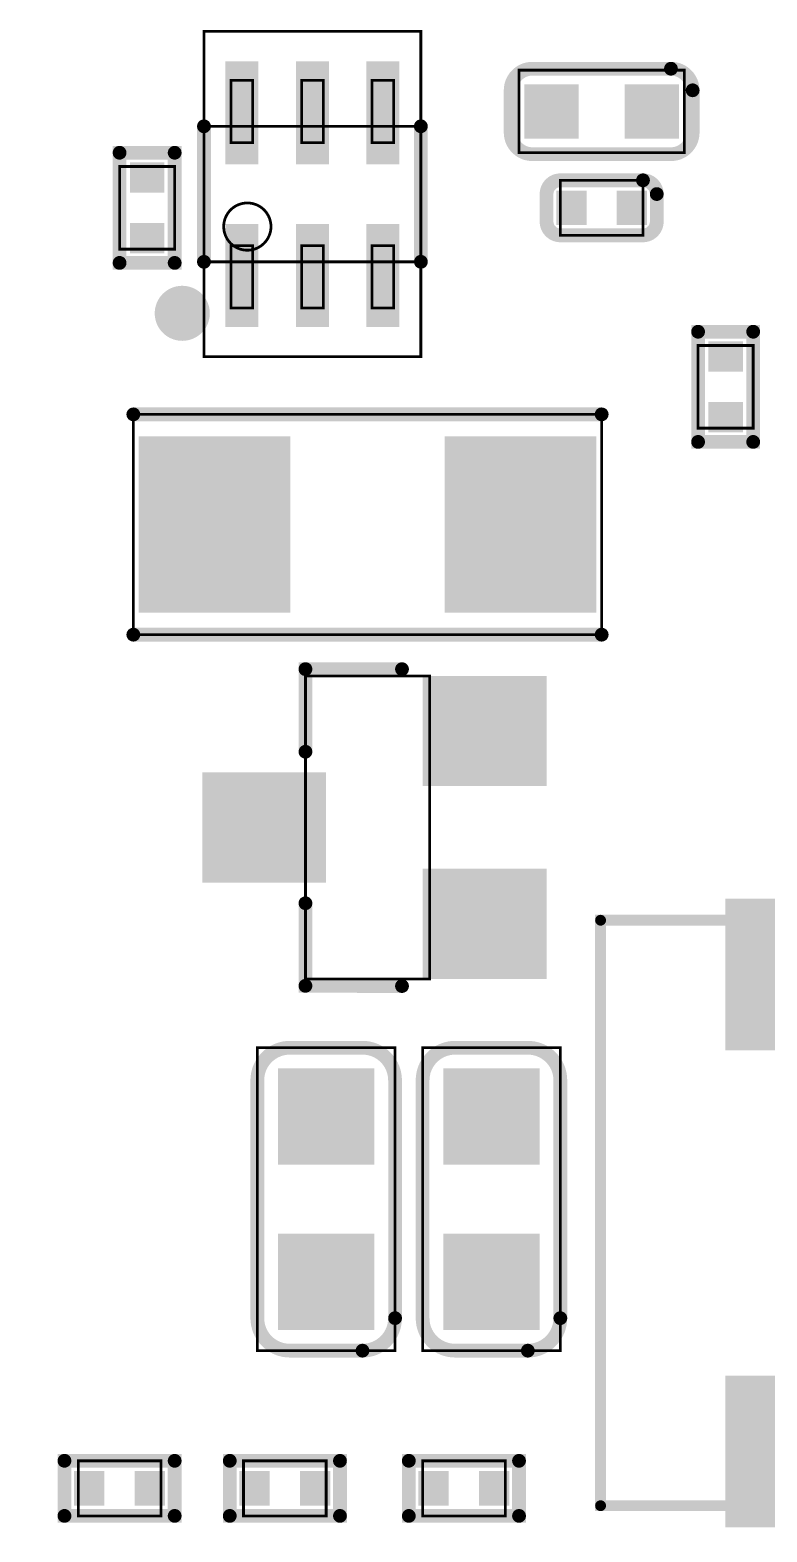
# Model space of a CAD drawing. Extents: x 60 to 160, y 44 to 135.
# Drawn here: x 140.53 to 147.32, y 89.26 to 103.11 of the extents above; entities that cross this region are included whole.
import ezdxf

# ---------------------------------------------------------------- set-up
doc = ezdxf.new("R2010")
doc.units = 0
for name, color, linetype in [('DRIL_PLTE_THRU_01', 3, 'CONTINUOUS'), ('DRIL_PLTE_THRU_02', 253, 'CONTINUOUS'), ('DRIL_PLTE_THRU_03', 4, 'CONTINUOUS'), ('DRIL_PLTE_THRU_04', 253, 'CONTINUOUS'), ('DRIL_PLTE_THRU_05', 210, 'CONTINUOUS'), ('DRIL_PLTE_THRU_06', 253, 'CONTINUOUS'), ('DRIL_PLTE_THRU_07', 57, 'CONTINUOUS'), ('DRIL_PLTE_THRU_08', 231, 'CONTINUOUS'), ('DRIL_PLTE_THRU_09', 253, 'CONTINUOUS'), ('DRIL_PLTE_THRU_10', 112, 'CONTINUOUS'), ('DRIL_PLTE_THRU_11', 216, 'CONTINUOUS'), ('DRIL_PLTE_THRU_12', 5, 'CONTINUOUS'), ('PADS_BOT', 5, 'CONTINUOUS'), ('PADS_INNER', 3, 'CONTINUOUS'), ('PADS_TOP', 3, 'CONTINUOUS'), ('PADS_XR_121', 43, 'CONTINUOUS'), ('PADS_XR_123', 4, 'CONTINUOUS'), ('PART_TOP_2DLINE_01', 255, 'CONTINUOUS'), ('PART_TOP_2DLINE_116', 255, 'CONTINUOUS'), ('PART_TOP_2DLINE_117', 255, 'CONTINUOUS'), ('PART_TOP_2DLINE_118', 255, 'CONTINUOUS'), ('PART_TOP_2DLINE_119', 255, 'CONTINUOUS'), ('PART_TOP_2DLINE_126', 255, 'CONTINUOUS')]:
    doc.layers.add(name, color=color, linetype=linetype)

# ---------------------------------------------------------------- blocks, each defined once
blk = doc.blocks.new('SMOOTH_0$127')
at = {"const_width": 0.0635}
blk.add_lwpolyline([(-0.03175, 0, 1), (0.03175, 0, 1)], format="xyb", close=True, dxfattribs=at)
blk = doc.blocks.new('SMOOTH_0$0254')
at = {"const_width": 0.0127}
blk.add_lwpolyline([(-0.00635, 0, 1), (0.00635, 0, 1)], format="xyb", close=True, dxfattribs=at)
blk = doc.blocks.new('PART_BODY_TOP_6')
at = {"layer": 'PART_TOP_2DLINE_01', "const_width": 0.127}
blk.add_lwpolyline([(1.397, 0.335, 0.414214), (1.097, 0.635), (-1.097, 0.635, 0.414214), (-1.397, 0.335), (-1.397, -0.335, 0.414214), (-1.097, -0.635), (1.097, -0.635, 0.414214), (1.397, -0.335)], format="xyb", close=True, dxfattribs=at)
at = {"layer": 'PART_TOP_2DLINE_118', "const_width": 0.0254}
blk.add_lwpolyline([(1.397, -0.635), (-1.397, -0.635), (-1.397, 0.635), (1.397, 0.635)], close=True, dxfattribs=at)
at = {"layer": 'PART_TOP_2DLINE_119', "const_width": 0.0254}
blk.add_lwpolyline([(1.397, -0.635), (-1.397, -0.635), (-1.397, 0.635), (1.397, 0.635)], close=True, dxfattribs=at)
at = {"layer": 'PART_TOP_2DLINE_01'}
for p in [(1.097, 0.635), (1.397, 0.335)]:
    blk.add_blockref('SMOOTH_0$127', p, dxfattribs=at)
at = {"layer": 'PART_TOP_2DLINE_118'}
for p in [(-1.397, 0.635), (1.397, 0.635), (-1.397, -0.635), (1.397, -0.635)]:
    blk.add_blockref('SMOOTH_0$0254', p, dxfattribs=at)
at = {"layer": 'PART_TOP_2DLINE_119'}
for p in [(-1.397, 0.635), (1.397, 0.635), (-1.397, -0.635), (1.397, -0.635)]:
    blk.add_blockref('SMOOTH_0$0254', p, dxfattribs=at)
blk = doc.blocks.new('DRIL_HOLE_0')
blk.add_lwpolyline([(0, 0, 1), (0, 0, 1)], format="xyb", close=True)
blk = doc.blocks.new('PAD_0')
blk.add_lwpolyline([(0, 0, 1), (0, 0, 1)], format="xyb", close=True)
blk = doc.blocks.new('PAD_2')
at = {"const_width": 0.889}
blk.add_lwpolyline([(-0.4445, 0), (0.4445, 0)], dxfattribs=at)
blk = doc.blocks.new('STK_TOP_94')
at = {"layer": 'DRIL_PLTE_THRU_01'}
blk.add_blockref('DRIL_HOLE_0', (0, 0), dxfattribs=at)
at = {"layer": 'DRIL_PLTE_THRU_02'}
blk.add_blockref('DRIL_HOLE_0', (0, 0), dxfattribs=at)
at = {"layer": 'DRIL_PLTE_THRU_03'}
blk.add_blockref('DRIL_HOLE_0', (0, 0), dxfattribs=at)
at = {"layer": 'DRIL_PLTE_THRU_04'}
blk.add_blockref('DRIL_HOLE_0', (0, 0), dxfattribs=at)
at = {"layer": 'DRIL_PLTE_THRU_05'}
blk.add_blockref('DRIL_HOLE_0', (0, 0), dxfattribs=at)
at = {"layer": 'DRIL_PLTE_THRU_06'}
blk.add_blockref('DRIL_HOLE_0', (0, 0), dxfattribs=at)
at = {"layer": 'DRIL_PLTE_THRU_07'}
blk.add_blockref('DRIL_HOLE_0', (0, 0), dxfattribs=at)
at = {"layer": 'DRIL_PLTE_THRU_08'}
blk.add_blockref('DRIL_HOLE_0', (0, 0), dxfattribs=at)
at = {"layer": 'DRIL_PLTE_THRU_09'}
blk.add_blockref('DRIL_HOLE_0', (0, 0), dxfattribs=at)
at = {"layer": 'DRIL_PLTE_THRU_10'}
blk.add_blockref('DRIL_HOLE_0', (0, 0), dxfattribs=at)
at = {"layer": 'DRIL_PLTE_THRU_11'}
blk.add_blockref('DRIL_HOLE_0', (0, 0), dxfattribs=at)
at = {"layer": 'DRIL_PLTE_THRU_12'}
blk.add_blockref('DRIL_HOLE_0', (0, 0), dxfattribs=at)
at = {"layer": 'PADS_BOT'}
blk.add_blockref('PAD_0', (0, 0), dxfattribs=at)
at = {"layer": 'PADS_INNER'}
blk.add_blockref('PAD_0', (0, 0), dxfattribs=at)
at = {"layer": 'PADS_TOP', "rotation": 90}
blk.add_blockref('PAD_2', (0, 0), dxfattribs=at)
blk = doc.blocks.new('SYM_TOP_9')
for name, p in [('STK_TOP_94', (-0.762, 0)), ('STK_TOP_94', (0.762, 0)), ('PART_BODY_TOP_6', (0, 0))]:
    blk.add_blockref(name, p)
blk = doc.blocks.new('PART_TOP_276')
blk.add_blockref('SYM_TOP_9', (0, 0))
blk = doc.blocks.new('PART_TOP_277')
blk.add_blockref('SYM_TOP_9', (0, 0))
blk = doc.blocks.new('PART_BODY_TOP_4')
at = {"layer": 'PART_TOP_2DLINE_01', "const_width": 0.127}
blk.add_lwpolyline([(-0.839, -0.195, 0.414214), (-0.639, -0.394), (0.639, -0.394, 0.414214), (0.839, -0.195), (0.839, 0.195, 0.414214), (0.639, 0.394), (-0.639, 0.394, 0.414214), (-0.839, 0.195)], format="xyb", close=True, dxfattribs=at)
at = {"layer": 'PART_TOP_2DLINE_116', "const_width": 0.0254}
blk.add_lwpolyline([(0.762, 0.381), (-0.762, 0.381), (-0.762, -0.381), (0.762, -0.381)], close=True, dxfattribs=at)
at = {"layer": 'PART_TOP_2DLINE_117', "const_width": 0.0254}
blk.add_lwpolyline([(0.762, 0.381), (-0.762, 0.381), (-0.762, -0.381), (0.762, -0.381)], close=True, dxfattribs=at)
at = {"layer": 'PART_TOP_2DLINE_01'}
for p in [(-0.839, -0.195), (-0.639, -0.394)]:
    blk.add_blockref('SMOOTH_0$127', p, dxfattribs=at)
at = {"layer": 'PART_TOP_2DLINE_116'}
for p in [(-0.762, 0.381), (0.762, 0.381), (-0.762, -0.381), (0.762, -0.381)]:
    blk.add_blockref('SMOOTH_0$0254', p, dxfattribs=at)
at = {"layer": 'PART_TOP_2DLINE_117'}
for p in [(-0.762, 0.381), (0.762, 0.381), (-0.762, -0.381), (0.762, -0.381)]:
    blk.add_blockref('SMOOTH_0$0254', p, dxfattribs=at)
blk = doc.blocks.new('PAD_1')
at = {"const_width": 0.5}
blk.add_lwpolyline([(-0.25, 0), (0.25, 0)], dxfattribs=at)
blk = doc.blocks.new('STK_TOP_92')
at = {"layer": 'DRIL_PLTE_THRU_01'}
blk.add_blockref('DRIL_HOLE_0', (0, 0), dxfattribs=at)
at = {"layer": 'DRIL_PLTE_THRU_02'}
blk.add_blockref('DRIL_HOLE_0', (0, 0), dxfattribs=at)
at = {"layer": 'DRIL_PLTE_THRU_03'}
blk.add_blockref('DRIL_HOLE_0', (0, 0), dxfattribs=at)
at = {"layer": 'DRIL_PLTE_THRU_04'}
blk.add_blockref('DRIL_HOLE_0', (0, 0), dxfattribs=at)
at = {"layer": 'DRIL_PLTE_THRU_05'}
blk.add_blockref('DRIL_HOLE_0', (0, 0), dxfattribs=at)
at = {"layer": 'DRIL_PLTE_THRU_06'}
blk.add_blockref('DRIL_HOLE_0', (0, 0), dxfattribs=at)
at = {"layer": 'DRIL_PLTE_THRU_07'}
blk.add_blockref('DRIL_HOLE_0', (0, 0), dxfattribs=at)
at = {"layer": 'DRIL_PLTE_THRU_08'}
blk.add_blockref('DRIL_HOLE_0', (0, 0), dxfattribs=at)
at = {"layer": 'DRIL_PLTE_THRU_09'}
blk.add_blockref('DRIL_HOLE_0', (0, 0), dxfattribs=at)
at = {"layer": 'DRIL_PLTE_THRU_10'}
blk.add_blockref('DRIL_HOLE_0', (0, 0), dxfattribs=at)
at = {"layer": 'DRIL_PLTE_THRU_11'}
blk.add_blockref('DRIL_HOLE_0', (0, 0), dxfattribs=at)
at = {"layer": 'DRIL_PLTE_THRU_12'}
blk.add_blockref('DRIL_HOLE_0', (0, 0), dxfattribs=at)
at = {"layer": 'PADS_BOT'}
blk.add_blockref('PAD_0', (0, 0), dxfattribs=at)
at = {"layer": 'PADS_INNER'}
blk.add_blockref('PAD_0', (0, 0), dxfattribs=at)
at = {"layer": 'PADS_TOP', "rotation": 90}
blk.add_blockref('PAD_1', (0, 0), dxfattribs=at)
blk = doc.blocks.new('SYM_TOP_7')
for name, p in [('PART_BODY_TOP_4', (0, 0)), ('STK_TOP_92', (-0.463, 0)), ('STK_TOP_92', (0.463, 0))]:
    blk.add_blockref(name, p)
blk = doc.blocks.new('PART_TOP_284')
blk.add_blockref('SYM_TOP_7', (0, 0))
blk = doc.blocks.new('PART_BODY_TOP_2')
at = {"layer": 'PART_TOP_2DLINE_01', "const_width": 0.127}
blk.add_lwpolyline([(-0.508, -0.127, 0.414214), (-0.381, -0.254), (0.381, -0.254, 0.414214), (0.508, -0.127), (0.508, 0.127, 0.414214), (0.381, 0.254), (-0.381, 0.254, 0.414214), (-0.508, 0.127)], format="xyb", close=True, dxfattribs=at)
at = {"layer": 'PART_TOP_2DLINE_116', "const_width": 0.0254}
blk.add_lwpolyline([(-0.381, 0.254), (-0.381, -0.254), (0.381, -0.254), (0.381, 0.254)], close=True, dxfattribs=at)
at = {"layer": 'PART_TOP_2DLINE_117', "const_width": 0.0254}
blk.add_lwpolyline([(-0.381, 0.254), (-0.381, -0.254), (0.381, -0.254), (0.381, 0.254)], close=True, dxfattribs=at)
at = {"layer": 'PART_TOP_2DLINE_01'}
for p in [(-0.508, -0.127), (-0.381, -0.254)]:
    blk.add_blockref('SMOOTH_0$127', p, dxfattribs=at)
at = {"layer": 'PART_TOP_2DLINE_116'}
for p in [(-0.381, 0.254), (0.381, 0.254), (-0.381, -0.254), (0.381, -0.254)]:
    blk.add_blockref('SMOOTH_0$0254', p, dxfattribs=at)
at = {"layer": 'PART_TOP_2DLINE_117'}
for p in [(-0.381, 0.254), (0.381, 0.254), (-0.381, -0.254), (0.381, -0.254)]:
    blk.add_blockref('SMOOTH_0$0254', p, dxfattribs=at)
blk = doc.blocks.new('PAD_3')
at = {"const_width": 0.2794}
blk.add_lwpolyline([(-0.15875, 0), (0.15875, 0)], dxfattribs=at)
blk = doc.blocks.new('STK_TOP_90')
at = {"layer": 'DRIL_PLTE_THRU_01'}
blk.add_blockref('DRIL_HOLE_0', (0, 0), dxfattribs=at)
at = {"layer": 'DRIL_PLTE_THRU_02'}
blk.add_blockref('DRIL_HOLE_0', (0, 0), dxfattribs=at)
at = {"layer": 'DRIL_PLTE_THRU_03'}
blk.add_blockref('DRIL_HOLE_0', (0, 0), dxfattribs=at)
at = {"layer": 'DRIL_PLTE_THRU_04'}
blk.add_blockref('DRIL_HOLE_0', (0, 0), dxfattribs=at)
at = {"layer": 'DRIL_PLTE_THRU_05'}
blk.add_blockref('DRIL_HOLE_0', (0, 0), dxfattribs=at)
at = {"layer": 'DRIL_PLTE_THRU_06'}
blk.add_blockref('DRIL_HOLE_0', (0, 0), dxfattribs=at)
at = {"layer": 'DRIL_PLTE_THRU_07'}
blk.add_blockref('DRIL_HOLE_0', (0, 0), dxfattribs=at)
at = {"layer": 'DRIL_PLTE_THRU_08'}
blk.add_blockref('DRIL_HOLE_0', (0, 0), dxfattribs=at)
at = {"layer": 'DRIL_PLTE_THRU_09'}
blk.add_blockref('DRIL_HOLE_0', (0, 0), dxfattribs=at)
at = {"layer": 'DRIL_PLTE_THRU_10'}
blk.add_blockref('DRIL_HOLE_0', (0, 0), dxfattribs=at)
at = {"layer": 'DRIL_PLTE_THRU_11'}
blk.add_blockref('DRIL_HOLE_0', (0, 0), dxfattribs=at)
at = {"layer": 'DRIL_PLTE_THRU_12'}
blk.add_blockref('DRIL_HOLE_0', (0, 0), dxfattribs=at)
at = {"layer": 'PADS_BOT'}
blk.add_blockref('PAD_0', (0, 0), dxfattribs=at)
at = {"layer": 'PADS_INNER'}
blk.add_blockref('PAD_0', (0, 0), dxfattribs=at)
at = {"layer": 'PADS_TOP', "rotation": 90}
blk.add_blockref('PAD_3', (0, 0), dxfattribs=at)
blk = doc.blocks.new('SYM_TOP_5')
for name, p in [('PART_BODY_TOP_2', (0, 0)), ('STK_TOP_90', (-0.279, 0)), ('STK_TOP_90', (0.279, 0))]:
    blk.add_blockref(name, p)
blk = doc.blocks.new('PART_TOP_285')
blk.add_blockref('SYM_TOP_5', (0, 0))
blk = doc.blocks.new('SMOOTH_0$1')
at = {"const_width": 0.05}
blk.add_lwpolyline([(-0.025, 0, 1), (0.025, 0, 1)], format="xyb", close=True, dxfattribs=at)
blk = doc.blocks.new('PART_BODY_TOP_28')
at = {"layer": 'PART_TOP_2DLINE_01', "const_width": 0.1}
blk.add_lwpolyline([(-2.7, 2.55), (2.7, 2.55), (2.7, -2.55), (-2.7, -2.55)], close=True, dxfattribs=at)
at = {"layer": 'PART_TOP_2DLINE_01'}
for p in [(-2.7, 2.55), (2.7, 2.55), (-2.7, -2.55), (2.7, -2.55)]:
    blk.add_blockref('SMOOTH_0$1', p, dxfattribs=at)
blk = doc.blocks.new('PAD_47')
at = {"const_width": 1.4}
blk.add_lwpolyline([(-1.4, 0), (1.4, 0)], dxfattribs=at)
blk = doc.blocks.new('STK_TOP_144')
at = {"layer": 'DRIL_PLTE_THRU_01'}
blk.add_blockref('DRIL_HOLE_0', (0, 0), dxfattribs=at)
at = {"layer": 'DRIL_PLTE_THRU_02'}
blk.add_blockref('DRIL_HOLE_0', (0, 0), dxfattribs=at)
at = {"layer": 'DRIL_PLTE_THRU_03'}
blk.add_blockref('DRIL_HOLE_0', (0, 0), dxfattribs=at)
at = {"layer": 'DRIL_PLTE_THRU_04'}
blk.add_blockref('DRIL_HOLE_0', (0, 0), dxfattribs=at)
at = {"layer": 'DRIL_PLTE_THRU_05'}
blk.add_blockref('DRIL_HOLE_0', (0, 0), dxfattribs=at)
at = {"layer": 'DRIL_PLTE_THRU_06'}
blk.add_blockref('DRIL_HOLE_0', (0, 0), dxfattribs=at)
at = {"layer": 'DRIL_PLTE_THRU_07'}
blk.add_blockref('DRIL_HOLE_0', (0, 0), dxfattribs=at)
at = {"layer": 'DRIL_PLTE_THRU_08'}
blk.add_blockref('DRIL_HOLE_0', (0, 0), dxfattribs=at)
at = {"layer": 'DRIL_PLTE_THRU_09'}
blk.add_blockref('DRIL_HOLE_0', (0, 0), dxfattribs=at)
at = {"layer": 'DRIL_PLTE_THRU_10'}
blk.add_blockref('DRIL_HOLE_0', (0, 0), dxfattribs=at)
at = {"layer": 'DRIL_PLTE_THRU_11'}
blk.add_blockref('DRIL_HOLE_0', (0, 0), dxfattribs=at)
at = {"layer": 'DRIL_PLTE_THRU_12'}
blk.add_blockref('DRIL_HOLE_0', (0, 0), dxfattribs=at)
at = {"layer": 'PADS_BOT'}
blk.add_blockref('PAD_0', (0, 0), dxfattribs=at)
at = {"layer": 'PADS_INNER'}
blk.add_blockref('PAD_0', (0, 0), dxfattribs=at)
at = {"layer": 'PADS_TOP', "rotation": 90}
blk.add_blockref('PAD_47', (0, 0), dxfattribs=at)
blk = doc.blocks.new('SYM_TOP_31')
for name, p in [('PART_BODY_TOP_28', (0, 0)), ('STK_TOP_144', (-2.2, 0)), ('STK_TOP_144', (2.2, 0))]:
    blk.add_blockref(name, p)
blk = doc.blocks.new('PART_TOP_343')
blk.add_blockref('SYM_TOP_31', (0, 0))
blk = doc.blocks.new('PART_BODY_TOP_33')
at = {"layer": 'PART_TOP_2DLINE_01', "const_width": 0.127}
for points in [[(-1.463, -0.318), (-1.461, 0.572), (-0.699, 0.572)], [(1.46, -0.318), (1.46, 0.572), (0.698, 0.572)]]:
    blk.add_lwpolyline(points, dxfattribs=at)
at = {"layer": 'PART_TOP_2DLINE_118', "const_width": 0.0254}
blk.add_lwpolyline([(-1.397, -0.572), (-1.397, 0.572), (1.397, 0.572), (1.397, -0.572)], close=True, dxfattribs=at)
at = {"layer": 'PART_TOP_2DLINE_119', "const_width": 0.0254}
blk.add_lwpolyline([(-1.397, -0.572), (-1.397, 0.572), (1.397, 0.572), (1.397, -0.572)], close=True, dxfattribs=at)
at = {"layer": 'PART_TOP_2DLINE_01'}
for p in [(-1.461, 0.572), (-0.699, 0.572), (0.698, 0.572), (1.46, 0.572), (-1.463, -0.318), (1.46, -0.318)]:
    blk.add_blockref('SMOOTH_0$127', p, dxfattribs=at)
at = {"layer": 'PART_TOP_2DLINE_118'}
for p in [(-1.397, 0.572), (1.397, 0.572), (-1.397, -0.572), (1.397, -0.572)]:
    blk.add_blockref('SMOOTH_0$0254', p, dxfattribs=at)
at = {"layer": 'PART_TOP_2DLINE_119'}
for p in [(-1.397, 0.572), (1.397, 0.572), (-1.397, -0.572), (1.397, -0.572)]:
    blk.add_blockref('SMOOTH_0$0254', p, dxfattribs=at)
blk = doc.blocks.new('PAD_53')
at = {"const_width": 1.016}
blk.add_lwpolyline([(-0.5715, 0), (0.5715, 0)], dxfattribs=at)
blk = doc.blocks.new('STK_TOP_153')
at = {"layer": 'DRIL_PLTE_THRU_01'}
blk.add_blockref('DRIL_HOLE_0', (0, 0), dxfattribs=at)
at = {"layer": 'DRIL_PLTE_THRU_02'}
blk.add_blockref('DRIL_HOLE_0', (0, 0), dxfattribs=at)
at = {"layer": 'DRIL_PLTE_THRU_03'}
blk.add_blockref('DRIL_HOLE_0', (0, 0), dxfattribs=at)
at = {"layer": 'DRIL_PLTE_THRU_04'}
blk.add_blockref('DRIL_HOLE_0', (0, 0), dxfattribs=at)
at = {"layer": 'DRIL_PLTE_THRU_05'}
blk.add_blockref('DRIL_HOLE_0', (0, 0), dxfattribs=at)
at = {"layer": 'DRIL_PLTE_THRU_06'}
blk.add_blockref('DRIL_HOLE_0', (0, 0), dxfattribs=at)
at = {"layer": 'DRIL_PLTE_THRU_07'}
blk.add_blockref('DRIL_HOLE_0', (0, 0), dxfattribs=at)
at = {"layer": 'DRIL_PLTE_THRU_08'}
blk.add_blockref('DRIL_HOLE_0', (0, 0), dxfattribs=at)
at = {"layer": 'DRIL_PLTE_THRU_09'}
blk.add_blockref('DRIL_HOLE_0', (0, 0), dxfattribs=at)
at = {"layer": 'DRIL_PLTE_THRU_10'}
blk.add_blockref('DRIL_HOLE_0', (0, 0), dxfattribs=at)
at = {"layer": 'DRIL_PLTE_THRU_11'}
blk.add_blockref('DRIL_HOLE_0', (0, 0), dxfattribs=at)
at = {"layer": 'DRIL_PLTE_THRU_12'}
blk.add_blockref('DRIL_HOLE_0', (0, 0), dxfattribs=at)
at = {"layer": 'PADS_BOT'}
blk.add_blockref('PAD_0', (0, 0), dxfattribs=at)
at = {"layer": 'PADS_INNER'}
blk.add_blockref('PAD_0', (0, 0), dxfattribs=at)
at = {"layer": 'PADS_TOP', "rotation": 90}
blk.add_blockref('PAD_53', (0, 0), dxfattribs=at)
blk = doc.blocks.new('SYM_TOP_36')
for name, p in [('STK_TOP_153', (0, 0.953)), ('PART_BODY_TOP_33', (0, 0)), ('STK_TOP_153', (-0.889, -1.079)), ('STK_TOP_153', (0.889, -1.079))]:
    blk.add_blockref(name, p)
blk = doc.blocks.new('PART_TOP_357')
blk.add_blockref('SYM_TOP_36', (0, 0))
blk = doc.blocks.new('PART_BODY_TOP_34')
at = {"layer": 'PART_TOP_2DLINE_116', "const_width": 0.0254}
for points in [[(-0.55, 0.475), (-0.55, 1.05), (-0.75, 1.05), (-0.75, 0.475)], [(0.1, 0.475), (0.1, 1.05), (-0.1, 1.05), (-0.1, 0.475)], [(0.75, 0.475), (0.75, 1.05), (0.55, 1.05), (0.55, 0.475)], [(1, -0.625), (1, 0.625), (-1, 0.625), (-1, -0.625)], [(-0.55, -1.05), (-0.55, -0.475), (-0.75, -0.475), (-0.75, -1.05)], [(0.1, -1.05), (0.1, -0.475), (-0.1, -0.475), (-0.1, -1.05)], [(0.75, -1.05), (0.75, -0.475), (0.55, -0.475), (0.55, -1.05)]]:
    blk.add_lwpolyline(points, close=True, dxfattribs=at)
blk.add_lwpolyline([(0.818, 0.3, 1), (0.382, 0.3, 1)], format="xyb", close=True, dxfattribs=at)
at = {"layer": 'PART_TOP_2DLINE_117', "const_width": 0.0254}
blk.add_lwpolyline([(1, -1.5), (1, 1.5), (-1, 1.5), (-1, -1.5)], close=True, dxfattribs=at)
at = {"layer": 'PART_TOP_2DLINE_126', "const_width": 0.254}
blk.add_lwpolyline([(1.327, 1.1, 1), (1.073, 1.1, 1)], format="xyb", close=True, dxfattribs=at)
at = {"layer": 'PART_TOP_2DLINE_126', "const_width": 0.127}
for points in [[(-1, -0.625), (-1, 0.625)], [(1, -0.625), (1, 0.625)]]:
    blk.add_lwpolyline(points, dxfattribs=at)
at = {"layer": 'PART_TOP_2DLINE_116'}
for p in [(-0.75, 1.05), (-0.55, 1.05), (-0.1, 1.05), (0.1, 1.05), (0.55, 1.05), (0.75, 1.05), (-1, 0.625), (1, 0.625), (-0.75, 0.475), (-0.55, 0.475), (-0.1, 0.475), (0.1, 0.475), (0.55, 0.475), (0.75, 0.475), (-0.75, -0.475), (-0.55, -0.475), (-0.1, -0.475), (0.1, -0.475), (0.55, -0.475), (0.75, -0.475), (-1, -0.625), (1, -0.625), (-0.75, -1.05), (-0.55, -1.05), (-0.1, -1.05), (0.1, -1.05), (0.55, -1.05), (0.75, -1.05)]:
    blk.add_blockref('SMOOTH_0$0254', p, dxfattribs=at)
at = {"layer": 'PART_TOP_2DLINE_117'}
for p in [(-1, 1.5), (1, 1.5), (-1, -1.5), (1, -1.5)]:
    blk.add_blockref('SMOOTH_0$0254', p, dxfattribs=at)
at = {"layer": 'PART_TOP_2DLINE_126'}
for p in [(-1, 0.625), (1, 0.625), (-1, -0.625), (1, -0.625)]:
    blk.add_blockref('SMOOTH_0$127', p, dxfattribs=at)
blk = doc.blocks.new('PAD_54')
at = {"const_width": 0.3048}
blk.add_lwpolyline([(-0.47498, 0), (0.47498, 0)], dxfattribs=at)
blk = doc.blocks.new('STK_TOP_154')
at = {"layer": 'DRIL_PLTE_THRU_01'}
blk.add_blockref('DRIL_HOLE_0', (0, 0), dxfattribs=at)
at = {"layer": 'DRIL_PLTE_THRU_02'}
blk.add_blockref('DRIL_HOLE_0', (0, 0), dxfattribs=at)
at = {"layer": 'DRIL_PLTE_THRU_03'}
blk.add_blockref('DRIL_HOLE_0', (0, 0), dxfattribs=at)
at = {"layer": 'DRIL_PLTE_THRU_04'}
blk.add_blockref('DRIL_HOLE_0', (0, 0), dxfattribs=at)
at = {"layer": 'DRIL_PLTE_THRU_05'}
blk.add_blockref('DRIL_HOLE_0', (0, 0), dxfattribs=at)
at = {"layer": 'DRIL_PLTE_THRU_06'}
blk.add_blockref('DRIL_HOLE_0', (0, 0), dxfattribs=at)
at = {"layer": 'DRIL_PLTE_THRU_07'}
blk.add_blockref('DRIL_HOLE_0', (0, 0), dxfattribs=at)
at = {"layer": 'DRIL_PLTE_THRU_08'}
blk.add_blockref('DRIL_HOLE_0', (0, 0), dxfattribs=at)
at = {"layer": 'DRIL_PLTE_THRU_09'}
blk.add_blockref('DRIL_HOLE_0', (0, 0), dxfattribs=at)
at = {"layer": 'DRIL_PLTE_THRU_10'}
blk.add_blockref('DRIL_HOLE_0', (0, 0), dxfattribs=at)
at = {"layer": 'DRIL_PLTE_THRU_11'}
blk.add_blockref('DRIL_HOLE_0', (0, 0), dxfattribs=at)
at = {"layer": 'DRIL_PLTE_THRU_12'}
blk.add_blockref('DRIL_HOLE_0', (0, 0), dxfattribs=at)
at = {"layer": 'PADS_BOT'}
blk.add_blockref('PAD_0', (0, 0), dxfattribs=at)
at = {"layer": 'PADS_INNER'}
blk.add_blockref('PAD_0', (0, 0), dxfattribs=at)
at = {"layer": 'PADS_TOP', "rotation": 90}
blk.add_blockref('PAD_54', (0, 0), dxfattribs=at)
blk = doc.blocks.new('SYM_TOP_37')
for name, p in [('PART_BODY_TOP_34', (0, 0)), ('STK_TOP_154', (-0.649986, 0.750062)), ('STK_TOP_154', (0, 0.750062)), ('STK_TOP_154', (0.649986, 0.750062)), ('STK_TOP_154', (-0.649986, -0.750062)), ('STK_TOP_154', (0, -0.750062)), ('STK_TOP_154', (0.649986, -0.750062))]:
    blk.add_blockref(name, p)
blk = doc.blocks.new('PART_TOP_358')
blk.add_blockref('SYM_TOP_37', (0, 0))
blk = doc.blocks.new('PART_BODY_TOP_36')
at = {"layer": 'PART_TOP_2DLINE_01', "const_width": 0.127}
blk.add_lwpolyline([(-0.508, 0.254), (0.508, 0.254), (0.508, -0.254), (-0.508, -0.254)], close=True, dxfattribs=at)
at = {"layer": 'PART_TOP_2DLINE_118', "const_width": 0.0254}
blk.add_lwpolyline([(-0.381, 0.254), (0.381, 0.254), (0.381, -0.254), (-0.381, -0.254)], close=True, dxfattribs=at)
at = {"layer": 'PART_TOP_2DLINE_119', "const_width": 0.0254}
blk.add_lwpolyline([(-0.381, 0.254), (0.381, 0.254), (0.381, -0.254), (-0.381, -0.254)], close=True, dxfattribs=at)
at = {"layer": 'PART_TOP_2DLINE_01'}
for p in [(-0.508, 0.254), (0.508, 0.254), (-0.508, -0.254), (0.508, -0.254)]:
    blk.add_blockref('SMOOTH_0$127', p, dxfattribs=at)
at = {"layer": 'PART_TOP_2DLINE_118'}
for p in [(-0.381, 0.254), (0.381, 0.254), (-0.381, -0.254), (0.381, -0.254)]:
    blk.add_blockref('SMOOTH_0$0254', p, dxfattribs=at)
at = {"layer": 'PART_TOP_2DLINE_119'}
for p in [(-0.381, 0.254), (0.381, 0.254), (-0.381, -0.254), (0.381, -0.254)]:
    blk.add_blockref('SMOOTH_0$0254', p, dxfattribs=at)
blk = doc.blocks.new('SYM_TOP_39')
for name, p in [('PART_BODY_TOP_36', (0, 0)), ('STK_TOP_90', (-0.2794, 0)), ('STK_TOP_90', (0.2794, 0))]:
    blk.add_blockref(name, p)
blk = doc.blocks.new('PART_TOP_484')
blk.add_blockref('SYM_TOP_39', (0, 0))
blk = doc.blocks.new('PART_TOP_526')
blk.add_blockref('SYM_TOP_39', (0, 0))
blk = doc.blocks.new('PART_BODY_TOP_41')
at = {"layer": 'PART_TOP_2DLINE_01', "const_width": 0.127}
for points in [[(2.159, 1.016), (-2.159, 1.016)], [(2.159, -1.016), (-2.159, -1.016)]]:
    blk.add_lwpolyline(points, dxfattribs=at)
at = {"layer": 'PART_TOP_2DLINE_116', "const_width": 0.0254}
blk.add_lwpolyline([(2.159, 1.016), (-2.159, 1.016), (-2.159, -1.016), (2.159, -1.016)], close=True, dxfattribs=at)
at = {"layer": 'PART_TOP_2DLINE_117', "const_width": 0.0254}
blk.add_lwpolyline([(2.159, 1.016), (-2.159, 1.016), (-2.159, -1.016), (2.159, -1.016)], close=True, dxfattribs=at)
at = {"layer": 'PART_TOP_2DLINE_01'}
for p in [(-2.159, 1.016), (2.159, 1.016), (-2.159, -1.016), (2.159, -1.016)]:
    blk.add_blockref('SMOOTH_0$127', p, dxfattribs=at)
at = {"layer": 'PART_TOP_2DLINE_116'}
for p in [(-2.159, 1.016), (2.159, 1.016), (-2.159, -1.016), (2.159, -1.016)]:
    blk.add_blockref('SMOOTH_0$0254', p, dxfattribs=at)
at = {"layer": 'PART_TOP_2DLINE_117'}
for p in [(-2.159, 1.016), (2.159, 1.016), (-2.159, -1.016), (2.159, -1.016)]:
    blk.add_blockref('SMOOTH_0$0254', p, dxfattribs=at)
blk = doc.blocks.new('PAD_4')
at = {"const_width": 1.397}
blk.add_lwpolyline([(-0.8128, 0), (0.8128, 0)], dxfattribs=at)
blk = doc.blocks.new('STK_TOP_96')
at = {"layer": 'DRIL_PLTE_THRU_01'}
blk.add_blockref('DRIL_HOLE_0', (0, 0), dxfattribs=at)
at = {"layer": 'DRIL_PLTE_THRU_02'}
blk.add_blockref('DRIL_HOLE_0', (0, 0), dxfattribs=at)
at = {"layer": 'DRIL_PLTE_THRU_03'}
blk.add_blockref('DRIL_HOLE_0', (0, 0), dxfattribs=at)
at = {"layer": 'DRIL_PLTE_THRU_04'}
blk.add_blockref('DRIL_HOLE_0', (0, 0), dxfattribs=at)
at = {"layer": 'DRIL_PLTE_THRU_05'}
blk.add_blockref('DRIL_HOLE_0', (0, 0), dxfattribs=at)
at = {"layer": 'DRIL_PLTE_THRU_06'}
blk.add_blockref('DRIL_HOLE_0', (0, 0), dxfattribs=at)
at = {"layer": 'DRIL_PLTE_THRU_07'}
blk.add_blockref('DRIL_HOLE_0', (0, 0), dxfattribs=at)
at = {"layer": 'DRIL_PLTE_THRU_08'}
blk.add_blockref('DRIL_HOLE_0', (0, 0), dxfattribs=at)
at = {"layer": 'DRIL_PLTE_THRU_09'}
blk.add_blockref('DRIL_HOLE_0', (0, 0), dxfattribs=at)
at = {"layer": 'DRIL_PLTE_THRU_10'}
blk.add_blockref('DRIL_HOLE_0', (0, 0), dxfattribs=at)
at = {"layer": 'DRIL_PLTE_THRU_11'}
blk.add_blockref('DRIL_HOLE_0', (0, 0), dxfattribs=at)
at = {"layer": 'DRIL_PLTE_THRU_12'}
blk.add_blockref('DRIL_HOLE_0', (0, 0), dxfattribs=at)
at = {"layer": 'PADS_BOT'}
blk.add_blockref('PAD_0', (0, 0), dxfattribs=at)
at = {"layer": 'PADS_INNER'}
blk.add_blockref('PAD_0', (0, 0), dxfattribs=at)
at = {"layer": 'PADS_TOP', "rotation": 90}
blk.add_blockref('PAD_4', (0, 0), dxfattribs=at)
blk = doc.blocks.new('SYM_TOP_44')
for name, p in [('STK_TOP_96', (-1.41, 0)), ('STK_TOP_96', (1.41, 0)), ('PART_BODY_TOP_41', (0, 0))]:
    blk.add_blockref(name, p)
blk = doc.blocks.new('PART_TOP_549')
blk.add_blockref('SYM_TOP_44', (0, 0))
blk = doc.blocks.new('PART_TOP_552')
blk.add_blockref('SYM_TOP_39', (0, 0))
blk = doc.blocks.new('SMOOTH_0$1524')
at = {"const_width": 0.0762}
blk.add_lwpolyline([(-0.0381, 0, 1), (0.0381, 0, 1)], format="xyb", close=True, dxfattribs=at)
blk = doc.blocks.new('SMOOTH_0$3')
at = {"const_width": 0.15}
blk.add_lwpolyline([(-0.075, 0, 1), (0.075, 0, 1)], format="xyb", close=True, dxfattribs=at)
blk = doc.blocks.new('PART_BODY_TOP_42387')
at = {"layer": 'PART_TOP_2DLINE_01', "const_width": 0.152}
for points in [[(-4.53, 0.978), (-3.53, 0.978)], [(3.721, 0.562), (4.721, 0.562)], [(-4.09, -0.986), (-3.59, -0.986)], [(3.721, -1.441), (4.221, -1.441)]]:
    blk.add_lwpolyline(points, dxfattribs=at)
at = {"layer": 'PART_TOP_2DLINE_126'}
for points, const_width in [([(-3, 3), (-3, 2.5)], 0.152), ([(-2.5, 3), (-3, 3)], 0.152), ([(2.5, 3), (3, 3)], 0.152), ([(3, 3), (3, 2.5)], 0.152), ([(-3, -2.5), (-2.5, -3), (-2.521, -2.982)], 0.152), ([(-3, -3), (-3, -2.5)], 0.152), ([(3, -3), (3, -2.5)], 0.152), ([(-2.5, -3), (-3, -3)], 0.152), ([(2.5, -3), (3, -3)], 0.152), ([(-2.171, -3.692), (-2.471, -4.192), (-1.871, -4.192), (-2.171, -3.692), (-2.171, -4.192)], 0.3), ([(-0.571, -3.592), (-0.571, -4.092)], 0.152)]:
    blk.add_lwpolyline(points, dxfattribs=dict(at, const_width=const_width))
at = {"layer": 'PART_TOP_2DLINE_01'}
for p in [(-4.53, 0.978), (-3.53, 0.978), (3.721, 0.562), (4.721, 0.562), (-4.09, -0.986), (-3.59, -0.986), (3.721, -1.441), (4.221, -1.441)]:
    blk.add_blockref('SMOOTH_0$1524', p, dxfattribs=at)
at = {"layer": 'PART_TOP_2DLINE_126'}
for name, p in [('SMOOTH_0$1524', (-3, 3)), ('SMOOTH_0$1524', (-3, 3)), ('SMOOTH_0$1524', (-2.5, 3)), ('SMOOTH_0$1524', (2.5, 3)), ('SMOOTH_0$1524', (3, 3)), ('SMOOTH_0$1524', (3, 3)), ('SMOOTH_0$1524', (-3, 2.5)), ('SMOOTH_0$1524', (3, 2.5)), ('SMOOTH_0$1524', (-3, -2.5)), ('SMOOTH_0$1524', (-3, -2.5)), ('SMOOTH_0$1524', (3, -2.5)), ('SMOOTH_0$1524', (-2.521, -2.982)), ('SMOOTH_0$1524', (-3, -3)), ('SMOOTH_0$1524', (-3, -3)), ('SMOOTH_0$1524', (-2.5, -3)), ('SMOOTH_0$1524', (-2.5, -3)), ('SMOOTH_0$1524', (2.5, -3)), ('SMOOTH_0$1524', (3, -3)), ('SMOOTH_0$1524', (3, -3)), ('SMOOTH_0$3', (-2.171, -3.692)), ('SMOOTH_0$3', (-2.171, -3.692)), ('SMOOTH_0$1524', (-0.571, -3.592)), ('SMOOTH_0$1524', (-0.571, -4.092)), ('SMOOTH_0$3', (-2.471, -4.192)), ('SMOOTH_0$3', (-2.171, -4.192)), ('SMOOTH_0$3', (-1.871, -4.192))]:
    blk.add_blockref(name, p, dxfattribs=at)
blk = doc.blocks.new('PAD_102')
at = {"const_width": 0.15}
blk.add_lwpolyline([(-0.3, -0.075), (0.3, -0.075, 1), (0.3, 0.075), (-0.3, 0.075, 1)], format="xyb", close=True, dxfattribs=at)
blk = doc.blocks.new('PAD_103')
at = {"const_width": 0.1}
blk.add_lwpolyline([(-0.3, -0.05), (0.3, -0.05, 1), (0.3, 0.05), (-0.3, 0.05, 1)], format="xyb", close=True, dxfattribs=at)
blk = doc.blocks.new('STK_TOP_283')
at = {"layer": 'DRIL_PLTE_THRU_01'}
blk.add_blockref('DRIL_HOLE_0', (0, 0), dxfattribs=at)
at = {"layer": 'DRIL_PLTE_THRU_02'}
blk.add_blockref('DRIL_HOLE_0', (0, 0), dxfattribs=at)
at = {"layer": 'DRIL_PLTE_THRU_03'}
blk.add_blockref('DRIL_HOLE_0', (0, 0), dxfattribs=at)
at = {"layer": 'DRIL_PLTE_THRU_04'}
blk.add_blockref('DRIL_HOLE_0', (0, 0), dxfattribs=at)
at = {"layer": 'DRIL_PLTE_THRU_05'}
blk.add_blockref('DRIL_HOLE_0', (0, 0), dxfattribs=at)
at = {"layer": 'DRIL_PLTE_THRU_06'}
blk.add_blockref('DRIL_HOLE_0', (0, 0), dxfattribs=at)
at = {"layer": 'DRIL_PLTE_THRU_07'}
blk.add_blockref('DRIL_HOLE_0', (0, 0), dxfattribs=at)
at = {"layer": 'DRIL_PLTE_THRU_08'}
blk.add_blockref('DRIL_HOLE_0', (0, 0), dxfattribs=at)
at = {"layer": 'DRIL_PLTE_THRU_09'}
blk.add_blockref('DRIL_HOLE_0', (0, 0), dxfattribs=at)
at = {"layer": 'DRIL_PLTE_THRU_10'}
blk.add_blockref('DRIL_HOLE_0', (0, 0), dxfattribs=at)
at = {"layer": 'DRIL_PLTE_THRU_11'}
blk.add_blockref('DRIL_HOLE_0', (0, 0), dxfattribs=at)
at = {"layer": 'DRIL_PLTE_THRU_12'}
blk.add_blockref('DRIL_HOLE_0', (0, 0), dxfattribs=at)
at = {"layer": 'PADS_BOT'}
blk.add_blockref('PAD_0', (0, 0), dxfattribs=at)
at = {"layer": 'PADS_INNER'}
blk.add_blockref('PAD_0', (0, 0), dxfattribs=at)
at = {"layer": 'PADS_TOP', "rotation": 90}
blk.add_blockref('PAD_103', (0, 0), dxfattribs=at)
at = {"layer": 'PADS_XR_121', "rotation": 90}
blk.add_blockref('PAD_102', (0, 0), dxfattribs=at)
at = {"layer": 'PADS_XR_123', "rotation": 90}
blk.add_blockref('PAD_103', (0, 0), dxfattribs=at)
blk = doc.blocks.new('STK_TOP_282')
at = {"layer": 'DRIL_PLTE_THRU_01'}
blk.add_blockref('DRIL_HOLE_0', (0, 0), dxfattribs=at)
at = {"layer": 'DRIL_PLTE_THRU_02'}
blk.add_blockref('DRIL_HOLE_0', (0, 0), dxfattribs=at)
at = {"layer": 'DRIL_PLTE_THRU_03'}
blk.add_blockref('DRIL_HOLE_0', (0, 0), dxfattribs=at)
at = {"layer": 'DRIL_PLTE_THRU_04'}
blk.add_blockref('DRIL_HOLE_0', (0, 0), dxfattribs=at)
at = {"layer": 'DRIL_PLTE_THRU_05'}
blk.add_blockref('DRIL_HOLE_0', (0, 0), dxfattribs=at)
at = {"layer": 'DRIL_PLTE_THRU_06'}
blk.add_blockref('DRIL_HOLE_0', (0, 0), dxfattribs=at)
at = {"layer": 'DRIL_PLTE_THRU_07'}
blk.add_blockref('DRIL_HOLE_0', (0, 0), dxfattribs=at)
at = {"layer": 'DRIL_PLTE_THRU_08'}
blk.add_blockref('DRIL_HOLE_0', (0, 0), dxfattribs=at)
at = {"layer": 'DRIL_PLTE_THRU_09'}
blk.add_blockref('DRIL_HOLE_0', (0, 0), dxfattribs=at)
at = {"layer": 'DRIL_PLTE_THRU_10'}
blk.add_blockref('DRIL_HOLE_0', (0, 0), dxfattribs=at)
at = {"layer": 'DRIL_PLTE_THRU_11'}
blk.add_blockref('DRIL_HOLE_0', (0, 0), dxfattribs=at)
at = {"layer": 'DRIL_PLTE_THRU_12'}
blk.add_blockref('DRIL_HOLE_0', (0, 0), dxfattribs=at)
at = {"layer": 'PADS_BOT'}
blk.add_blockref('PAD_0', (0, 0), dxfattribs=at)
at = {"layer": 'PADS_INNER'}
blk.add_blockref('PAD_0', (0, 0), dxfattribs=at)
at = {"layer": 'PADS_TOP'}
blk.add_blockref('PAD_103', (0, 0), dxfattribs=at)
at = {"layer": 'PADS_XR_121'}
blk.add_blockref('PAD_102', (0, 0), dxfattribs=at)
at = {"layer": 'PADS_XR_123'}
blk.add_blockref('PAD_103', (0, 0), dxfattribs=at)
blk = doc.blocks.new('PAD_104')
at = {"const_width": 4.5}
blk.add_lwpolyline([(-2.25, 0), (2.25, 0)], dxfattribs=at)
blk = doc.blocks.new('PAD_105')
at = {"const_width": 4.4}
blk.add_lwpolyline([(-2.2, 0), (2.2, 0)], dxfattribs=at)
blk = doc.blocks.new('STK_TOP_284')
at = {"layer": 'DRIL_PLTE_THRU_01'}
blk.add_blockref('DRIL_HOLE_0', (0, 0), dxfattribs=at)
at = {"layer": 'DRIL_PLTE_THRU_02'}
blk.add_blockref('DRIL_HOLE_0', (0, 0), dxfattribs=at)
at = {"layer": 'DRIL_PLTE_THRU_03'}
blk.add_blockref('DRIL_HOLE_0', (0, 0), dxfattribs=at)
at = {"layer": 'DRIL_PLTE_THRU_04'}
blk.add_blockref('DRIL_HOLE_0', (0, 0), dxfattribs=at)
at = {"layer": 'DRIL_PLTE_THRU_05'}
blk.add_blockref('DRIL_HOLE_0', (0, 0), dxfattribs=at)
at = {"layer": 'DRIL_PLTE_THRU_06'}
blk.add_blockref('DRIL_HOLE_0', (0, 0), dxfattribs=at)
at = {"layer": 'DRIL_PLTE_THRU_07'}
blk.add_blockref('DRIL_HOLE_0', (0, 0), dxfattribs=at)
at = {"layer": 'DRIL_PLTE_THRU_08'}
blk.add_blockref('DRIL_HOLE_0', (0, 0), dxfattribs=at)
at = {"layer": 'DRIL_PLTE_THRU_09'}
blk.add_blockref('DRIL_HOLE_0', (0, 0), dxfattribs=at)
at = {"layer": 'DRIL_PLTE_THRU_10'}
blk.add_blockref('DRIL_HOLE_0', (0, 0), dxfattribs=at)
at = {"layer": 'DRIL_PLTE_THRU_11'}
blk.add_blockref('DRIL_HOLE_0', (0, 0), dxfattribs=at)
at = {"layer": 'DRIL_PLTE_THRU_12'}
blk.add_blockref('DRIL_HOLE_0', (0, 0), dxfattribs=at)
at = {"layer": 'PADS_BOT'}
blk.add_blockref('PAD_0', (0, 0), dxfattribs=at)
at = {"layer": 'PADS_INNER'}
blk.add_blockref('PAD_0', (0, 0), dxfattribs=at)
at = {"layer": 'PADS_TOP'}
blk.add_blockref('PAD_105', (0, 0), dxfattribs=at)
at = {"layer": 'PADS_XR_121'}
blk.add_blockref('PAD_104', (0, 0), dxfattribs=at)
at = {"layer": 'PADS_XR_123'}
blk.add_blockref('PAD_105', (0, 0), dxfattribs=at)
blk = doc.blocks.new('SYM_TOP_79')
for name, p in [('STK_TOP_283', (-2.2, 3)), ('STK_TOP_283', (-1.8, 3)), ('STK_TOP_283', (-1.4, 3)), ('STK_TOP_283', (-1, 3)), ('STK_TOP_283', (-0.6, 3)), ('STK_TOP_283', (-0.2, 3)), ('STK_TOP_283', (0.2, 3)), ('STK_TOP_283', (0.6, 3)), ('STK_TOP_283', (1, 3)), ('STK_TOP_283', (1.4, 3)), ('STK_TOP_283', (1.8, 3)), ('STK_TOP_283', (2.2, 3)), ('PART_BODY_TOP_42387', (0, 0)), ('STK_TOP_284', (0, 0)), ('STK_TOP_282', (-3, 2.2)), ('STK_TOP_282', (3, 2.2)), ('STK_TOP_282', (-3, 1.8)), ('STK_TOP_282', (3, 1.8)), ('STK_TOP_282', (-3, 1.4)), ('STK_TOP_282', (3, 1.4)), ('STK_TOP_282', (-3, 1)), ('STK_TOP_282', (3, 1)), ('STK_TOP_282', (-3, 0.6)), ('STK_TOP_282', (3, 0.6)), ('STK_TOP_282', (-3, 0.2)), ('STK_TOP_282', (3, 0.2)), ('STK_TOP_282', (-3, -0.2)), ('STK_TOP_282', (3, -0.2)), ('STK_TOP_282', (-3, -0.6)), ('STK_TOP_282', (3, -0.6)), ('STK_TOP_282', (-3, -1)), ('STK_TOP_282', (3, -1)), ('STK_TOP_282', (-3, -1.4)), ('STK_TOP_282', (3, -1.4)), ('STK_TOP_282', (-3, -1.8)), ('STK_TOP_282', (3, -1.8)), ('STK_TOP_282', (-3, -2.2)), ('STK_TOP_282', (3, -2.2)), ('STK_TOP_283', (-2.2, -3)), ('STK_TOP_283', (-1.8, -3)), ('STK_TOP_283', (-1.4, -3)), ('STK_TOP_283', (-1, -3)), ('STK_TOP_283', (-0.6, -3)), ('STK_TOP_283', (-0.2, -3)), ('STK_TOP_283', (0.2, -3)), ('STK_TOP_283', (0.6, -3)), ('STK_TOP_283', (1, -3)), ('STK_TOP_283', (1.4, -3)), ('STK_TOP_283', (1.8, -3)), ('STK_TOP_283', (2.2, -3))]:
    blk.add_blockref(name, p)
blk = doc.blocks.new('PART_TOP_848')
blk.add_blockref('SYM_TOP_79', (0, 0))
blk = doc.blocks.new('PART_TOP_852')
blk.add_blockref('SYM_TOP_39', (0, 0))
blk = doc.blocks.new('PART_TOP_867')
blk.add_blockref('SYM_TOP_39', (0, 0))

msp = doc.modelspace()

# ---------------------------------------------------------------- block references
for name, p, rotation in [('PART_TOP_358', (143.129, 101.6), 180), ('PART_TOP_284', (145.796, 102.362), 180), ('PART_TOP_552', (141.605, 101.473), 270), ('PART_TOP_285', (145.796, 101.473), 180), ('PART_TOP_526', (146.939, 99.822), 270), ('PART_TOP_549', (143.637, 98.552), 180), ('PART_TOP_357', (143.637, 95.758), 90), ('PART_TOP_343', (148.336, 92.202), 90), ('PART_TOP_277', (143.256, 92.329), 270), ('PART_TOP_276', (144.78, 92.329), 270)]:
    msp.add_blockref(name, p, dxfattribs=dict(rotation=rotation))
for name, p in [('PART_TOP_848', (136.779, 86.614)), ('PART_TOP_484', (141.351, 89.662)), ('PART_TOP_852', (142.875, 89.662)), ('PART_TOP_867', (144.526, 89.662))]:
    msp.add_blockref(name, p)

doc.saveas('drawing.dxf')
